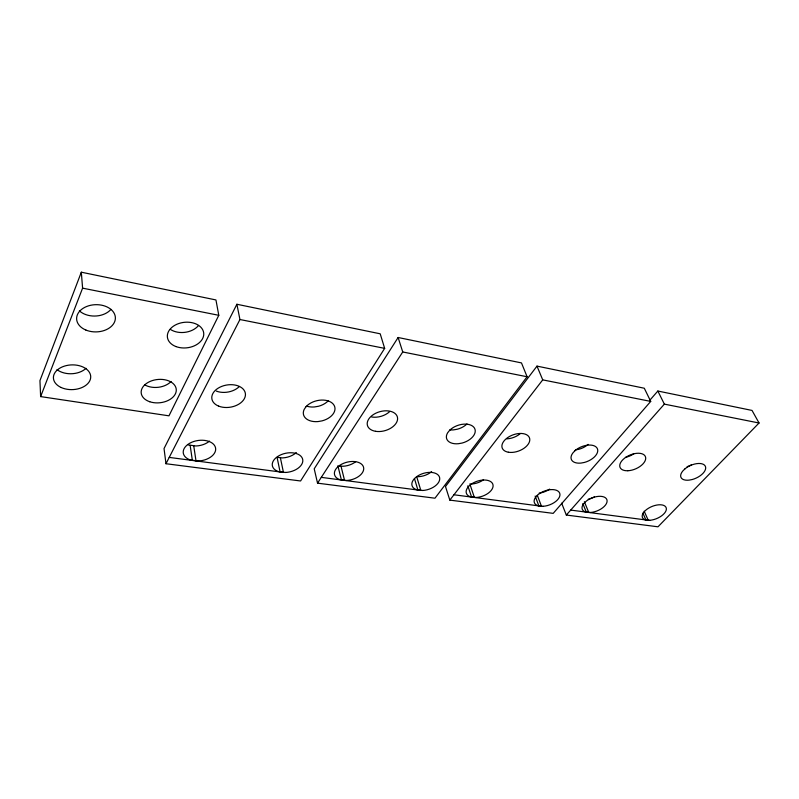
<?xml version="1.0" encoding="UTF-8"?>
<svg xmlns="http://www.w3.org/2000/svg" width="799" height="799" viewBox="0 0 799 799"><rect width="100%" height="100%" fill="white"/><g stroke="black" fill="none" stroke-linecap="round" stroke-linejoin="round"><path stroke-width="1.2" d="M81.318 272.199L39.95 380.614L40.629 396.594L168.959 415.83L218.786 315.305L215.95 299.945L81.318 272.199L82.597 288.149L40.629 396.594M236.884 304.259L164.035 448.559L165.982 463.73L300.584 480.978L384.659 348.364L380.204 333.802L236.884 304.259L239.94 319.52L165.982 463.73M398.122 337.498L314.217 468.813L317.533 483.155L434.976 498.206L527.1 376.758L521.477 362.916L398.122 337.498L402.736 351.969L317.533 483.155M536.988 366.112L445.492 486.521L449.827 500.114L553.198 513.367L650.726 401.408L644.294 388.234L536.988 366.112L542.721 379.875L650.726 401.408M449.827 500.114L542.721 379.875M649.657 400.439L657.847 391.031L752.029 410.436L759.05 423.001L657.996 526.801L566.321 515.045L561.657 503.2M566.321 515.045L664.359 404.124L759.05 423.001M575.45 449.907L578.856 449.278A13.953 7.97 -22.4 0 0 588.144 444.394M469.842 483.954L471.56 484.014A13.853 8.01 -18.8 0 0 483.515 479.79M339.345 466.117L342.941 466.266A14.821 9.099 -14.4 0 0 355.635 461.752M169.218 457.408L283.445 472.389L280.399 457.827M321.298 477.363L420.823 490.416L416.669 476.623L418.476 476.693A14.232 8.459 -17.1 0 0 431.6 471.66M453.962 494.771L541.462 506.246L537.318 495.33M570.706 510.082L648.239 520.259L644.174 511.18M82.597 288.149L218.786 315.305M239.94 319.52L384.659 348.364M402.736 351.969L527.1 376.758M188.145 444.913L195.935 445.982A16.16 10.277 -8.3 0 0 209.468 441.128M657.847 391.031L664.359 404.124M642.895 513.148L645.942 519.959M584.369 501.762L588.763 512.459M582.811 503.57L586.306 512.129M535.16 496.069L538.876 505.907M470.212 485.073L474.376 497.447M467.834 485.822L471.6 497.078M414.451 478.521L417.897 490.037M341.003 466.187L344.569 480.409M337.877 465.757L341.413 479.999M280.099 471.949L277.073 457.368L282.437 457.917A15.341 9.598 -12 0 0 296.329 452.524M193.748 445.882L196.005 460.913M190.152 445.383L192.369 460.444M594.476 496.848A13.104 7.041 -21.7 0 1 588.194 499.225M633.937 453.692A13.643 7.531 -23.4 0 1 625.447 457.388M691.335 464.878A13.273 6.981 -24.5 0 1 687.13 466.676M549.682 489.118A13.403 7.441 -20.6 0 1 539.165 493.113M520.149 433.727A14.412 8.619 -20.6 0 1 506.806 438.851M389.512 411.745A15.401 9.888 -16 0 1 371.675 417.008M466.976 423.949A14.801 9.139 -18.9 0 1 457.348 429.213L453.652 429.862A14.801 9.139 -18.9 0 1 450.107 429.862M239.37 386.476A16.779 11.276 -9.1 0 1 216.309 391.091M328.449 400.579A15.93 10.467 -13.3 0 1 318.471 406.272L314.426 406.951A15.93 10.467 -13.3 0 1 306.806 406.172M110.951 309.363A19.146 13.633 -1.1 0 1 79.361 310.811M198.532 325.493A18.067 12.854 -6.2 0 1 170.347 329.368M171.086 381.493A17.418 11.725 -5.7 0 1 144.549 384.728M86.022 368.329A18.437 12.394 -1.6 0 1 56.999 369.627M306.027 406.701L304.169 409.438A16.1 10.417 -13.4 0 0 317.962 421.582L322.047 420.873A16.1 10.417 -13.4 0 0 332.414 403.265A16.1 10.417 -13.4 0 0 306.027 406.701M449.677 430.262L447.66 432.768A14.951 9.089 -18.8 0 0 458.326 443.725L462.062 443.065A14.951 9.089 -18.8 0 0 473.597 426.956A14.951 9.089 -18.8 0 0 449.677 430.262M574.88 450.786L572.753 453.103A14.082 7.91 -22.3 0 0 580.973 463.08L584.399 462.441A14.082 7.91 -22.3 0 0 596.733 447.62A14.082 7.91 -22.3 0 0 574.88 450.786M684.973 468.843L682.795 470.991A13.393 6.911 -24.4 0 0 689.038 480.139L692.214 479.53A13.393 6.911 -24.4 0 0 705.068 465.797A13.393 6.911 -24.4 0 0 684.973 468.843M649.707 520.299L644.733 519.64A12.844 6.492 -22.8 0 1 650.556 507.105A12.844 6.492 -22.8 0 1 666.376 509.183A12.844 6.492 -22.8 0 1 649.707 520.299M590.311 512.499L585.008 511.799A13.213 6.981 -21.6 0 1 590.191 498.716A13.213 6.981 -21.6 0 1 607.11 500.943A13.213 6.981 -21.6 0 1 590.311 512.499M543.09 506.296L537.497 505.567A13.523 7.381 -20.5 0 1 542.141 492.044A13.523 7.381 -20.5 0 1 559.959 494.381A13.523 7.381 -20.5 0 1 543.09 506.296M476.104 497.497L470.102 496.708A13.982 7.94 -18.7 0 1 473.917 482.566A13.982 7.94 -18.7 0 1 493.053 485.083A13.982 7.94 -18.7 0 1 476.104 497.497M422.651 490.486L416.309 489.647A14.372 8.399 -17.1 0 1 419.405 474.996A14.372 8.399 -17.1 0 1 439.63 477.652A14.372 8.399 -17.1 0 1 422.651 490.486M346.516 480.489L339.675 479.59A14.971 9.039 -14.5 0 1 341.682 464.199A14.971 9.039 -14.5 0 1 363.505 467.065A14.971 9.039 -14.5 0 1 346.516 480.489M285.503 472.469L278.252 471.52A15.501 9.538 -12.1 0 1 279.31 455.54A15.501 9.538 -12.1 0 1 302.461 458.576A15.501 9.538 -12.1 0 1 285.503 472.469M198.212 461.013L190.342 459.974A16.34 10.227 -8.5 0 1 189.962 443.125A16.34 10.227 -8.5 0 1 215.071 446.431A16.34 10.227 -8.5 0 1 198.212 461.013M627.854 470.741A13.773 7.461 -23.3 0 0 645.592 457.198A13.773 7.461 -23.3 0 0 624.748 458.057A13.773 7.461 -23.3 0 0 627.854 470.741M508.374 452.224A14.552 8.559 -20.5 0 0 529.787 440.049A14.552 8.559 -20.5 0 0 509.372 436.544A14.552 8.559 -20.5 0 0 508.374 452.224M375.47 431.29A15.561 9.828 -16 0 0 397.582 418.127A15.561 9.828 -16 0 0 374.152 414.102A15.561 9.828 -16 0 0 375.47 431.29M218.646 406.122A16.969 11.236 -9.3 0 0 245.353 395.815A16.969 11.236 -9.3 0 0 221.842 386.346A16.969 11.236 -9.3 0 0 218.646 406.122M85.833 330.027A19.386 13.613 -1.6 0 0 115.376 318.411A19.386 13.613 -1.6 0 0 86.801 306.436A19.386 13.613 -1.6 0 0 85.833 330.027M61.163 387.505A18.657 12.365 -2 0 0 90.627 378.127A18.657 12.365 -2 0 0 64.409 366.122A18.657 12.365 -2 0 0 61.163 387.505M176.01 346.586A18.277 12.824 -6.5 0 0 203.755 334.382A18.277 12.824 -6.5 0 0 176.879 324.264A18.277 12.824 -6.5 0 0 176.01 346.586M149.743 401.737A17.618 11.685 -6.1 0 0 176.289 390.252A17.618 11.685 -6.1 0 0 150.152 381.403A17.618 11.685 -6.1 0 0 149.743 401.737"/></g></svg>
